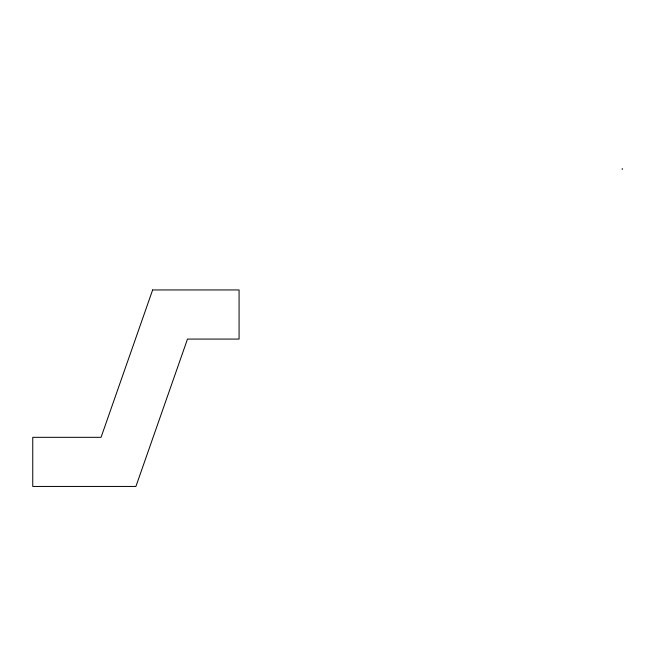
<?xml version="1.0" encoding="UTF-8"?>
<svg xmlns="http://www.w3.org/2000/svg" width="655" height="655" viewBox="0 0 655 655"><rect width="100%" height="100%" fill="white"/><g stroke="black" fill="none" stroke-linecap="round" stroke-linejoin="round"><path stroke-width="0.98" d="M622.25 168.548L622.25 169.522M152.64 289.952L101.058 437.327L32.75 437.327L32.75 486.452L135.912 486.452L187.494 339.077L239.075 339.077L239.075 289.952L152.64 289.952"/></g></svg>
